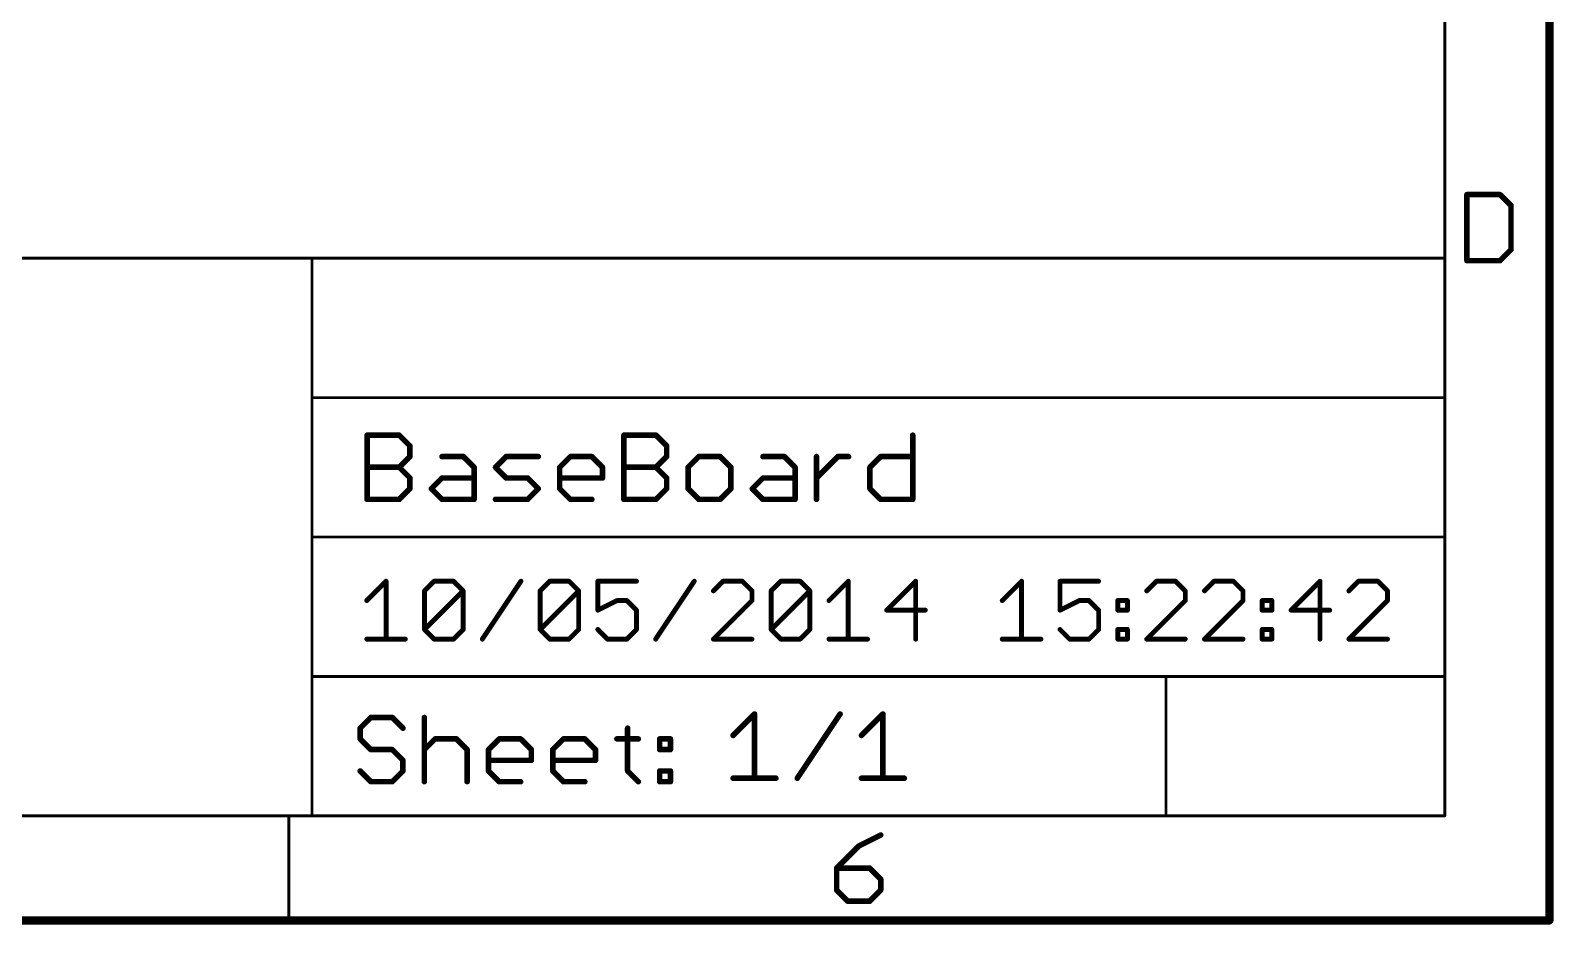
# Model space of a CAD drawing. Extents: x -4 to 257, y -4 to 175.
# Drawn here: x 201.2 to 256.7, y -4.3 to 28.3 of the extents above; entities that cross this region are included whole.
import ezdxf

# ---------------------------------------------------------------- set-up
doc = ezdxf.new("R2010")
doc.units = 0
doc.layers.add('94', color=14, linetype='CONTINUOUS')

msp = doc.modelspace()

# ---------------------------------------------------------------- linework, layer by layer
at = {"layer": '94'}
for points, const_width in [([(256.54, -4.1275), (256.54, 174.9425)], 0.3), ([(252.73, -0.3175), (252.73, 171.1325)], 0.1), ([(253.535, 22.3192), (253.535, 19.9104)], 0.2032), ([(254.7394, 22.3192), (253.535, 22.3192)], 0.2032), ([(255.1409, 21.9177), (254.7394, 22.3192)], 0.2032), ([(255.1409, 20.3118), (255.1409, 21.9177)], 0.2032), ([(157.48, 20.0025), (211.455, 20.0025)], 0.1016), ([(211.455, 20.0025), (252.73, 20.0025)], 0.1016), ([(211.455, 14.9225), (211.455, 20.0025)], 0.1016), ([(252.73, 14.9225), (252.73, 20.0025)], 0.1016), ([(253.535, 19.9104), (254.7394, 19.9104)], 0.2032), ([(254.7394, 19.9104), (255.1409, 20.3118)], 0.2032), ([(211.455, 9.8425), (211.455, 14.9225)], 0.1016), ([(211.455, 14.9225), (252.73, 14.9225)], 0.1016), ([(252.73, 9.8425), (252.73, 14.9225)], 0.1016), ([(213.4616, 11.2141), (213.4616, 13.5529)], 0.2032), ([(213.4616, 13.5529), (214.631, 13.5529)], 0.2032), ([(214.631, 13.5529), (215.0208, 13.1631)], 0.2032), ([(222.8168, 11.2141), (222.8168, 13.5529)], 0.2032), ([(222.8168, 13.5529), (223.9862, 13.5529)], 0.2032), ([(223.9862, 13.5529), (224.376, 13.1631)], 0.2032), ([(233.3414, 13.5529), (233.3414, 11.2141)], 0.2032), ([(215.0208, 12.7733), (214.631, 12.3835)], 0.2032), ([(215.0208, 13.1631), (215.0208, 12.7733)], 0.2032), ([(216.1902, 12.7733), (216.9698, 12.7733)], 0.2032), ([(216.9698, 12.7733), (217.3596, 12.3835)], 0.2032), ([(218.1392, 12.3835), (218.529, 12.7733)], 0.2032), ([(218.529, 12.7733), (219.6984, 12.7733)], 0.2032), ([(220.478, 12.3835), (220.8678, 12.7733)], 0.2032), ([(220.8678, 12.7733), (221.6474, 12.7733)], 0.2032), ([(221.6474, 12.7733), (222.0372, 12.3835)], 0.2032), ([(224.376, 12.7733), (223.9862, 12.3835)], 0.2032), ([(224.376, 13.1631), (224.376, 12.7733)], 0.2032), ([(225.5454, 12.7733), (225.1556, 12.3835)], 0.2032), ([(226.325, 12.7733), (225.5454, 12.7733)], 0.2032), ([(226.7148, 12.3835), (226.325, 12.7733)], 0.2032), ([(227.8842, 12.7733), (228.6638, 12.7733)], 0.2032), ([(228.6638, 12.7733), (229.0536, 12.3835)], 0.2032), ([(229.8332, 11.2141), (229.8332, 12.7733)], 0.2032), ([(229.8332, 11.9937), (230.6128, 12.7733)], 0.2032), ([(230.6128, 12.7733), (231.0026, 12.7733)], 0.2032), ([(231.7822, 12.3835), (232.172, 12.7733)], 0.2032), ([(232.172, 12.7733), (233.3414, 12.7733)], 0.2032), ([(213.4616, 12.3835), (214.631, 12.3835)], 0.2032), ([(214.631, 12.3835), (215.0208, 11.9937)], 0.2032), ([(217.3596, 12.3835), (217.3596, 11.2141)], 0.2032), ([(218.529, 11.9937), (218.1392, 12.3835)], 0.2032), ([(220.478, 11.6039), (220.478, 12.3835)], 0.2032), ([(222.0372, 12.3835), (222.0372, 11.9937)], 0.2032), ([(222.8168, 12.3835), (223.9862, 12.3835)], 0.2032), ([(223.9862, 12.3835), (224.376, 11.9937)], 0.2032), ([(225.1556, 12.3835), (225.1556, 11.6039)], 0.2032), ([(226.7148, 11.6039), (226.7148, 12.3835)], 0.2032), ([(229.0536, 12.3835), (229.0536, 11.2141)], 0.2032), ([(231.7822, 11.6039), (231.7822, 12.3835)], 0.2032), ([(215.0208, 11.6039), (214.631, 11.2141)], 0.2032), ([(215.0208, 11.9937), (215.0208, 11.6039)], 0.2032), ([(215.8004, 11.6039), (216.1902, 11.9937)], 0.2032), ([(216.1902, 11.2141), (215.8004, 11.6039)], 0.2032), ([(216.1902, 11.9937), (217.3596, 11.9937)], 0.2032), ([(219.3086, 11.9937), (218.529, 11.9937)], 0.2032), ([(219.6984, 11.6039), (219.3086, 11.9937)], 0.2032), ([(219.3086, 11.2141), (219.6984, 11.6039)], 0.2032), ([(222.0372, 11.9937), (220.478, 11.9937)], 0.2032), ([(220.8678, 11.2141), (220.478, 11.6039)], 0.2032), ([(224.376, 11.6039), (223.9862, 11.2141)], 0.2032), ([(224.376, 11.9937), (224.376, 11.6039)], 0.2032), ([(225.1556, 11.6039), (225.5454, 11.2141)], 0.2032), ([(226.325, 11.2141), (226.7148, 11.6039)], 0.2032), ([(227.4944, 11.6039), (227.8842, 11.9937)], 0.2032), ([(227.8842, 11.2141), (227.4944, 11.6039)], 0.2032), ([(227.8842, 11.9937), (229.0536, 11.9937)], 0.2032), ([(232.172, 11.2141), (231.7822, 11.6039)], 0.2032), ([(214.631, 11.2141), (213.4616, 11.2141)], 0.2032), ([(217.3596, 11.2141), (216.1902, 11.2141)], 0.2032), ([(218.1392, 11.2141), (219.3086, 11.2141)], 0.2032), ([(221.6474, 11.2141), (220.8678, 11.2141)], 0.2032), ([(223.9862, 11.2141), (222.8168, 11.2141)], 0.2032), ([(225.5454, 11.2141), (226.325, 11.2141)], 0.2032), ([(229.0536, 11.2141), (227.8842, 11.2141)], 0.2032), ([(233.3414, 11.2141), (232.172, 11.2141)], 0.2032), ([(211.455, 4.7625), (211.455, 9.8425)], 0.1016), ([(211.455, 9.8425), (252.73, 9.8425)], 0.1016), ([(252.73, 4.7625), (252.73, 9.8425)], 0.1016), ([(213.4489, 7.5281), (214.1522, 8.2314)], 0.1778), ([(214.1522, 8.2314), (214.1522, 6.1214)], 0.1778), ([(215.5538, 7.8797), (215.9055, 8.2314)], 0.1778), ([(215.5538, 6.4731), (215.5538, 7.8797)], 0.1778), ([(215.5538, 6.4731), (216.9605, 7.8797)], 0.1778), ([(215.9055, 8.2314), (216.6088, 8.2314)], 0.1778), ([(216.6088, 8.2314), (216.9605, 7.8797)], 0.1778), ([(216.9605, 7.8797), (216.9605, 6.4731)], 0.1778), ([(217.6587, 6.1214), (219.0654, 8.2314)], 0.1778), ([(219.7637, 7.8797), (220.1153, 8.2314)], 0.1778), ([(219.7637, 6.4731), (219.7637, 7.8797)], 0.1778), ([(219.7637, 6.4731), (221.1703, 7.8797)], 0.1778), ([(220.1153, 8.2314), (220.8187, 8.2314)], 0.1778), ([(220.8187, 8.2314), (221.1703, 7.8797)], 0.1778), ([(221.1703, 7.8797), (221.1703, 6.4731)], 0.1778), ([(223.2752, 8.2314), (221.8686, 8.2314)], 0.1778), ([(221.8686, 8.2314), (221.8686, 7.1764)], 0.1778), ([(223.9735, 6.1214), (225.3802, 8.2314)], 0.1778), ([(226.4301, 8.2314), (226.0784, 7.8797)], 0.1778), ([(227.1334, 8.2314), (226.4301, 8.2314)], 0.1778), ([(227.4851, 7.8797), (227.1334, 8.2314)], 0.1778), ([(227.4851, 7.5281), (227.4851, 7.8797)], 0.1778), ([(228.1833, 7.8797), (228.535, 8.2314)], 0.1778), ([(228.1833, 6.4731), (228.1833, 7.8797)], 0.1778), ([(228.1833, 6.4731), (229.59, 7.8797)], 0.1778), ([(228.535, 8.2314), (229.2383, 8.2314)], 0.1778), ([(229.2383, 8.2314), (229.59, 7.8797)], 0.1778), ([(229.59, 7.8797), (229.59, 6.4731)], 0.1778), ([(230.2883, 7.5281), (230.9916, 8.2314)], 0.1778), ([(230.9916, 8.2314), (230.9916, 6.1214)], 0.1778), ([(233.4482, 8.2314), (232.3932, 7.1764)], 0.1778), ([(233.4482, 6.1214), (233.4482, 8.2314)], 0.1778), ([(236.603, 7.5281), (237.3063, 8.2314)], 0.1778), ([(237.3063, 8.2314), (237.3063, 6.1214)], 0.1778), ([(240.1146, 8.2314), (238.7079, 8.2314)], 0.1778), ([(238.7079, 8.2314), (238.7079, 7.1764)], 0.1778), ([(242.217, 8.2314), (241.8653, 7.8797)], 0.1778), ([(242.9203, 8.2314), (242.217, 8.2314)], 0.1778), ([(243.272, 7.8797), (242.9203, 8.2314)], 0.1778), ([(243.272, 7.5281), (243.272, 7.8797)], 0.1778), ([(244.3219, 8.2314), (243.9702, 7.8797)], 0.1778), ([(245.0252, 8.2314), (244.3219, 8.2314)], 0.1778), ([(245.3769, 7.8797), (245.0252, 8.2314)], 0.1778), ([(245.3769, 7.5281), (245.3769, 7.8797)], 0.1778), ([(248.1826, 8.2314), (247.1276, 7.1764)], 0.1778), ([(248.1826, 6.1214), (248.1826, 8.2314)], 0.1778), ([(249.5842, 8.2314), (249.2325, 7.8797)], 0.1778), ([(250.2875, 8.2314), (249.5842, 8.2314)], 0.1778), ([(250.6392, 7.8797), (250.2875, 8.2314)], 0.1778), ([(250.6392, 7.5281), (250.6392, 7.8797)], 0.1778), ([(221.8686, 7.1764), (222.5719, 7.5281)], 0.1778), ([(222.5719, 7.5281), (222.9236, 7.5281)], 0.1778), ([(222.9236, 7.5281), (223.2752, 7.1764)], 0.1778), ([(223.2752, 7.1764), (223.2752, 6.4731)], 0.1778), ([(226.0784, 6.1214), (227.4851, 7.5281)], 0.1778), ([(232.3932, 7.1764), (233.7998, 7.1764)], 0.1778), ([(238.7079, 7.1764), (239.4113, 7.5281)], 0.1778), ([(239.4113, 7.5281), (239.7629, 7.5281)], 0.1778), ([(239.7629, 7.5281), (240.1146, 7.1764)], 0.1778), ([(240.1146, 7.1764), (240.1146, 6.4731)], 0.1778), ([(240.8128, 7.5281), (241.1645, 7.5281)], 0.1778), ([(240.8128, 7.1764), (240.8128, 7.5281)], 0.1778), ([(241.1645, 7.1764), (240.8128, 7.1764)], 0.1778), ([(241.1645, 7.5281), (241.1645, 7.1764)], 0.1778), ([(241.8653, 6.1214), (243.272, 7.5281)], 0.1778), ([(243.9702, 6.1214), (245.3769, 7.5281)], 0.1778), ([(246.0751, 7.5281), (246.4268, 7.5281)], 0.1778), ([(246.0751, 7.1764), (246.0751, 7.5281)], 0.1778), ([(246.4268, 7.1764), (246.0751, 7.1764)], 0.1778), ([(246.4268, 7.5281), (246.4268, 7.1764)], 0.1778), ([(247.1276, 7.1764), (248.5343, 7.1764)], 0.1778), ([(249.2325, 6.1214), (250.6392, 7.5281)], 0.1778), ([(213.4489, 6.1214), (214.8556, 6.1214)], 0.1778), ([(215.9055, 6.1214), (215.5538, 6.4731)], 0.1778), ([(216.6088, 6.1214), (215.9055, 6.1214)], 0.1778), ([(216.9605, 6.4731), (216.6088, 6.1214)], 0.1778), ([(220.1153, 6.1214), (219.7637, 6.4731)], 0.1778), ([(220.8187, 6.1214), (220.1153, 6.1214)], 0.1778), ([(221.1703, 6.4731), (220.8187, 6.1214)], 0.1778), ([(222.2202, 6.1214), (221.8686, 6.4731)], 0.1778), ([(222.9236, 6.1214), (222.2202, 6.1214)], 0.1778), ([(223.2752, 6.4731), (222.9236, 6.1214)], 0.1778), ([(227.4851, 6.1214), (226.0784, 6.1214)], 0.1778), ([(228.535, 6.1214), (228.1833, 6.4731)], 0.1778), ([(229.2383, 6.1214), (228.535, 6.1214)], 0.1778), ([(229.59, 6.4731), (229.2383, 6.1214)], 0.1778), ([(230.2883, 6.1214), (231.6949, 6.1214)], 0.1778), ([(236.603, 6.1214), (238.0097, 6.1214)], 0.1778), ([(239.0596, 6.1214), (238.7079, 6.4731)], 0.1778), ([(239.7629, 6.1214), (239.0596, 6.1214)], 0.1778), ([(240.1146, 6.4731), (239.7629, 6.1214)], 0.1778), ([(240.8128, 6.4731), (241.1645, 6.4731)], 0.1778), ([(240.8128, 6.1214), (240.8128, 6.4731)], 0.1778), ([(241.1645, 6.1214), (240.8128, 6.1214)], 0.1778), ([(241.1645, 6.4731), (241.1645, 6.1214)], 0.1778), ([(243.272, 6.1214), (241.8653, 6.1214)], 0.1778), ([(245.3769, 6.1214), (243.9702, 6.1214)], 0.1778), ([(246.0751, 6.4731), (246.4268, 6.4731)], 0.1778), ([(246.0751, 6.1214), (246.0751, 6.4731)], 0.1778), ([(246.4268, 6.1214), (246.0751, 6.1214)], 0.1778), ([(246.4268, 6.4731), (246.4268, 6.1214)], 0.1778), ([(250.6392, 6.1214), (249.2325, 6.1214)], 0.1778), ([(242.57, 4.7625), (211.455, 4.7625)], 0.1016), ([(211.455, 4.7625), (211.455, -0.3175)], 0.1016), ([(242.57, -0.3175), (242.57, 4.7625)], 0.1016), ([(242.57, 4.7625), (252.73, 4.7625)], 0.1016), ([(252.73, -0.3175), (252.73, 4.7625)], 0.1016), ([(213.5974, 3.2659), (213.2076, 2.8761)], 0.2032), ([(214.377, 3.2659), (213.5974, 3.2659)], 0.2032), ([(214.7668, 2.8761), (214.377, 3.2659)], 0.2032), ([(215.5464, 3.2659), (215.5464, 0.9271)], 0.2032), ([(226.7966, 2.6133), (227.5762, 3.3929)], 0.2032), ([(227.5762, 3.3929), (227.5762, 1.0541)], 0.2032), ([(229.1354, 1.0541), (230.6946, 3.3929)], 0.2032), ([(231.4742, 2.6133), (232.2538, 3.3929)], 0.2032), ([(232.2538, 3.3929), (232.2538, 1.0541)], 0.2032), ([(213.2076, 2.8761), (213.2076, 2.4863)], 0.2032), ([(222.9526, 2.8761), (222.9526, 1.3169)], 0.2032), ([(213.2076, 2.4863), (213.5974, 2.0965)], 0.2032), ([(215.5464, 2.0965), (215.9362, 2.4863)], 0.2032), ([(215.9362, 2.4863), (216.7158, 2.4863)], 0.2032), ([(216.7158, 2.4863), (217.1056, 2.0965)], 0.2032), ([(217.8852, 2.0965), (218.275, 2.4863)], 0.2032), ([(218.275, 2.4863), (219.0546, 2.4863)], 0.2032), ([(219.0546, 2.4863), (219.4444, 2.0965)], 0.2032), ([(220.224, 2.0965), (220.6138, 2.4863)], 0.2032), ([(220.6138, 2.4863), (221.3934, 2.4863)], 0.2032), ([(221.3934, 2.4863), (221.7832, 2.0965)], 0.2032), ([(222.5628, 2.4863), (223.3424, 2.4863)], 0.2032), ([(224.122, 2.4863), (224.5118, 2.4863)], 0.2032), ([(224.122, 2.0965), (224.122, 2.4863)], 0.2032), ([(224.5118, 2.4863), (224.5118, 2.0965)], 0.2032), ([(213.5974, 2.0965), (214.377, 2.0965)], 0.2032), ([(214.377, 2.0965), (214.7668, 1.7067)], 0.2032), ([(214.7668, 1.7067), (214.7668, 1.3169)], 0.2032), ([(217.1056, 2.0965), (217.1056, 0.9271)], 0.2032), ([(217.8852, 1.3169), (217.8852, 2.0965)], 0.2032), ([(219.4444, 1.7067), (217.8852, 1.7067)], 0.2032), ([(219.4444, 2.0965), (219.4444, 1.7067)], 0.2032), ([(220.224, 1.3169), (220.224, 2.0965)], 0.2032), ([(221.7832, 1.7067), (220.224, 1.7067)], 0.2032), ([(221.7832, 2.0965), (221.7832, 1.7067)], 0.2032), ([(224.5118, 2.0965), (224.122, 2.0965)], 0.2032), ([(213.5974, 0.9271), (213.2076, 1.3169)], 0.2032), ([(214.7668, 1.3169), (214.377, 0.9271)], 0.2032), ([(218.275, 0.9271), (217.8852, 1.3169)], 0.2032), ([(220.6138, 0.9271), (220.224, 1.3169)], 0.2032), ([(222.9526, 1.3169), (223.3424, 0.9271)], 0.2032), ([(224.122, 1.3169), (224.5118, 1.3169)], 0.2032), ([(224.122, 0.9271), (224.122, 1.3169)], 0.2032), ([(224.5118, 1.3169), (224.5118, 0.9271)], 0.2032), ([(226.7966, 1.0541), (228.3558, 1.0541)], 0.2032), ([(231.4742, 1.0541), (233.0334, 1.0541)], 0.2032), ([(214.377, 0.9271), (213.5974, 0.9271)], 0.2032), ([(219.0546, 0.9271), (218.275, 0.9271)], 0.2032), ([(221.3934, 0.9271), (220.6138, 0.9271)], 0.2032), ([(224.5118, 0.9271), (224.122, 0.9271)], 0.2032), ([(0, -0.3175), (252.73, -0.3175)], 0.1), ([(210.6083, -4.1275), (210.6083, -0.3175)], 0.1), ([(232.175, -1.017), (231.3721, -1.4185)], 0.2032), ([(231.3721, -1.4185), (230.5691, -2.2215)], 0.2032), ([(230.5691, -2.2215), (230.5691, -3.0244)], 0.2032), ([(231.7736, -2.2215), (230.5691, -2.2215)], 0.2032), ([(232.175, -2.623), (231.7736, -2.2215)], 0.2032), ([(232.175, -3.0244), (232.175, -2.623)], 0.2032), ([(230.5691, -3.0244), (230.9706, -3.4259)], 0.2032), ([(230.9706, -3.4259), (231.7736, -3.4259)], 0.2032), ([(231.7736, -3.4259), (232.175, -3.0244)], 0.2032), ([(-3.81, -4.1275), (256.54, -4.1275)], 0.3)]:
    msp.add_lwpolyline(points, dxfattribs=dict(at, const_width=const_width))
for points, const_width in [([(253.5858, 22.3192, 1), (253.4842, 22.3192)], 0.1016), ([(253.535, 22.37, 1), (253.535, 22.2684)], 0.1016), ([(254.7753, 22.3551, 1), (254.7035, 22.2833)], 0.1016), ([(254.7394, 22.2684, 1), (254.7394, 22.37)], 0.1016), ([(255.1917, 21.9177, 1), (255.0901, 21.9177)], 0.1016), ([(255.105, 21.8818, 1), (255.1768, 21.9537)], 0.1016), ([(211.455, 20.0279, 1), (211.455, 19.9771)], 0.0508), ([(211.4804, 20.0025, 1), (211.4296, 20.0025)], 0.0508), ([(211.455, 19.9771, 1), (211.455, 20.0279)], 0.0508), ([(252.7554, 20.0025, 1), (252.7046, 20.0025)], 0.0508), ([(252.73, 19.9771, 1), (252.73, 20.0279)], 0.0508), ([(253.535, 19.9611, 1), (253.535, 19.8596)], 0.1016), ([(254.7035, 19.9463, 1), (254.7753, 19.8744)], 0.1016), ([(254.7394, 19.8596, 1), (254.7394, 19.9611)], 0.1016), ([(255.0901, 20.3118, 1), (255.1917, 20.3118)], 0.1016), ([(255.1768, 20.2759, 1), (255.105, 20.3477)], 0.1016), ([(253.4842, 19.9104, 1), (253.5858, 19.9104)], 0.1016), ([(211.4804, 14.9225, 1), (211.4296, 14.9225)], 0.0508), ([(211.455, 14.9479, 1), (211.455, 14.8971)], 0.0508), ([(211.4296, 14.9225, 1), (211.4804, 14.9225)], 0.0508), ([(252.7554, 14.9225, 1), (252.7046, 14.9225)], 0.0508), ([(252.7046, 14.9225, 1), (252.7554, 14.9225)], 0.0508), ([(252.73, 14.8971, 1), (252.73, 14.9479)], 0.0508), ([(213.5124, 13.5529, 1), (213.4108, 13.5529)], 0.1016), ([(213.4616, 13.6037, 1), (213.4616, 13.5021)], 0.1016), ([(214.6669, 13.5888, 1), (214.5951, 13.517)], 0.1016), ([(214.631, 13.5021, 1), (214.631, 13.6037)], 0.1016), ([(222.8676, 13.5529, 1), (222.766, 13.5529)], 0.1016), ([(222.8168, 13.6037, 1), (222.8168, 13.5021)], 0.1016), ([(224.0221, 13.5888, 1), (223.9503, 13.517)], 0.1016), ([(223.9862, 13.5021, 1), (223.9862, 13.6037)], 0.1016), ([(233.3922, 13.5529, 1), (233.2906, 13.5529)], 0.1016), ([(215.0716, 13.1631, 1), (214.97, 13.1631)], 0.1016), ([(214.97, 12.7733, 1), (215.0716, 12.7733)], 0.1016), ([(214.9849, 13.1272, 1), (215.0567, 13.199)], 0.1016), ([(215.0567, 12.7374, 1), (214.9849, 12.8092)], 0.1016), ([(216.1902, 12.8241, 1), (216.1902, 12.7225)], 0.1016), ([(217.0057, 12.8092, 1), (216.9339, 12.7374)], 0.1016), ([(216.9698, 12.7225, 1), (216.9698, 12.8241)], 0.1016), ([(218.529, 12.8241, 1), (218.529, 12.7225)], 0.1016), ([(218.5649, 12.7374, 1), (218.4931, 12.8092)], 0.1016), ([(219.6984, 12.7225, 1), (219.6984, 12.8241)], 0.1016), ([(220.8678, 12.8241, 1), (220.8678, 12.7225)], 0.1016), ([(220.9037, 12.7374, 1), (220.8319, 12.8092)], 0.1016), ([(221.6833, 12.8092, 1), (221.6115, 12.7374)], 0.1016), ([(221.6474, 12.7225, 1), (221.6474, 12.8241)], 0.1016), ([(224.4268, 13.1631, 1), (224.3252, 13.1631)], 0.1016), ([(224.3252, 12.7733, 1), (224.4268, 12.7733)], 0.1016), ([(224.3401, 13.1272, 1), (224.4119, 13.199)], 0.1016), ([(224.4119, 12.7374, 1), (224.3401, 12.8092)], 0.1016), ([(225.5454, 12.8241, 1), (225.5454, 12.7225)], 0.1016), ([(225.5813, 12.7374, 1), (225.5095, 12.8092)], 0.1016), ([(226.3609, 12.8092, 1), (226.2891, 12.7374)], 0.1016), ([(226.325, 12.7225, 1), (226.325, 12.8241)], 0.1016), ([(227.8842, 12.8241, 1), (227.8842, 12.7225)], 0.1016), ([(228.6997, 12.8092, 1), (228.6279, 12.7374)], 0.1016), ([(228.6638, 12.7225, 1), (228.6638, 12.8241)], 0.1016), ([(229.884, 12.7733, 1), (229.7824, 12.7733)], 0.1016), ([(230.6128, 12.8241, 1), (230.6128, 12.7225)], 0.1016), ([(230.6487, 12.7374, 1), (230.5769, 12.8092)], 0.1016), ([(231.0026, 12.7225, 1), (231.0026, 12.8241)], 0.1016), ([(232.172, 12.8241, 1), (232.172, 12.7225)], 0.1016), ([(232.2079, 12.7374, 1), (232.1361, 12.8092)], 0.1016), ([(233.3414, 12.7225, 1), (233.3414, 12.8241)], 0.1016), ([(213.4616, 12.4343, 1), (213.4616, 12.3327)], 0.1016), ([(214.6669, 12.4194, 1), (214.5951, 12.3476)], 0.1016), ([(214.5951, 12.4194, 1), (214.6669, 12.3476)], 0.1016), ([(214.631, 12.3327, 1), (214.631, 12.4343)], 0.1016), ([(217.4104, 12.3835, 1), (217.3088, 12.3835)], 0.1016), ([(217.3237, 12.3476, 1), (217.3955, 12.4194)], 0.1016), ([(218.1751, 12.4194, 1), (218.1033, 12.3476)], 0.1016), ([(218.1033, 12.4194, 1), (218.1751, 12.3476)], 0.1016), ([(220.5288, 12.3835, 1), (220.4272, 12.3835)], 0.1016), ([(220.4421, 12.4194, 1), (220.5139, 12.3476)], 0.1016), ([(222.088, 12.3835, 1), (221.9864, 12.3835)], 0.1016), ([(222.0013, 12.3476, 1), (222.0731, 12.4194)], 0.1016), ([(222.8168, 12.4343, 1), (222.8168, 12.3327)], 0.1016), ([(224.0221, 12.4194, 1), (223.9503, 12.3476)], 0.1016), ([(223.9503, 12.4194, 1), (224.0221, 12.3476)], 0.1016), ([(223.9862, 12.3327, 1), (223.9862, 12.4343)], 0.1016), ([(225.2064, 12.3835, 1), (225.1048, 12.3835)], 0.1016), ([(225.1197, 12.4194, 1), (225.1915, 12.3476)], 0.1016), ([(226.7656, 12.3835, 1), (226.664, 12.3835)], 0.1016), ([(226.6789, 12.3476, 1), (226.7507, 12.4194)], 0.1016), ([(229.1044, 12.3835, 1), (229.0028, 12.3835)], 0.1016), ([(229.0177, 12.3476, 1), (229.0895, 12.4194)], 0.1016), ([(231.833, 12.3835, 1), (231.7314, 12.3835)], 0.1016), ([(231.7463, 12.4194, 1), (231.8181, 12.3476)], 0.1016), ([(215.0716, 11.9937, 1), (214.97, 11.9937)], 0.1016), ([(214.97, 11.6039, 1), (215.0716, 11.6039)], 0.1016), ([(214.9849, 11.9578, 1), (215.0567, 12.0296)], 0.1016), ([(215.0567, 11.568, 1), (214.9849, 11.6398)], 0.1016), ([(215.8363, 11.6398, 1), (215.7645, 11.568)], 0.1016), ([(215.7645, 11.6398, 1), (215.8363, 11.568)], 0.1016), ([(216.1902, 12.0445, 1), (216.1902, 11.9429)], 0.1016), ([(216.2261, 11.9578, 1), (216.1543, 12.0296)], 0.1016), ([(217.3596, 11.9429, 1), (217.3596, 12.0445)], 0.1016), ([(218.529, 12.0445, 1), (218.529, 11.9429)], 0.1016), ([(218.4931, 11.9578, 1), (218.5649, 12.0296)], 0.1016), ([(219.3445, 12.0296, 1), (219.2727, 11.9578)], 0.1016), ([(219.3086, 11.9429, 1), (219.3086, 12.0445)], 0.1016), ([(219.7343, 11.568, 1), (219.6625, 11.6398)], 0.1016), ([(219.6625, 11.568, 1), (219.7343, 11.6398)], 0.1016), ([(220.478, 12.0445, 1), (220.478, 11.9429)], 0.1016), ([(220.5139, 11.6398, 1), (220.4421, 11.568)], 0.1016), ([(220.4272, 11.6039, 1), (220.5288, 11.6039)], 0.1016), ([(221.9864, 11.9937, 1), (222.088, 11.9937)], 0.1016), ([(222.0372, 11.9429, 1), (222.0372, 12.0445)], 0.1016), ([(224.4268, 11.9937, 1), (224.3252, 11.9937)], 0.1016), ([(224.3252, 11.6039, 1), (224.4268, 11.6039)], 0.1016), ([(224.3401, 11.9578, 1), (224.4119, 12.0296)], 0.1016), ([(224.4119, 11.568, 1), (224.3401, 11.6398)], 0.1016), ([(225.1915, 11.6398, 1), (225.1197, 11.568)], 0.1016), ([(225.1048, 11.6039, 1), (225.2064, 11.6039)], 0.1016), ([(226.664, 11.6039, 1), (226.7656, 11.6039)], 0.1016), ([(226.7507, 11.568, 1), (226.6789, 11.6398)], 0.1016), ([(227.5303, 11.6398, 1), (227.4585, 11.568)], 0.1016), ([(227.4585, 11.6398, 1), (227.5303, 11.568)], 0.1016), ([(227.8842, 12.0445, 1), (227.8842, 11.9429)], 0.1016), ([(227.9201, 11.9578, 1), (227.8483, 12.0296)], 0.1016), ([(229.0536, 11.9429, 1), (229.0536, 12.0445)], 0.1016), ([(229.7973, 12.0296, 1), (229.8691, 11.9578)], 0.1016), ([(231.8181, 11.6398, 1), (231.7463, 11.568)], 0.1016), ([(231.7314, 11.6039, 1), (231.833, 11.6039)], 0.1016), ([(213.4616, 11.2649, 1), (213.4616, 11.1633)], 0.1016), ([(213.4108, 11.2141, 1), (213.5124, 11.2141)], 0.1016), ([(214.5951, 11.25, 1), (214.6669, 11.1782)], 0.1016), ([(214.631, 11.1633, 1), (214.631, 11.2649)], 0.1016), ([(216.1902, 11.2649, 1), (216.1902, 11.1633)], 0.1016), ([(216.1543, 11.1782, 1), (216.2261, 11.25)], 0.1016), ([(217.3088, 11.2141, 1), (217.4104, 11.2141)], 0.1016), ([(217.3596, 11.1633, 1), (217.3596, 11.2649)], 0.1016), ([(218.1392, 11.2649, 1), (218.1392, 11.1633)], 0.1016), ([(219.2727, 11.25, 1), (219.3445, 11.1782)], 0.1016), ([(219.3086, 11.1633, 1), (219.3086, 11.2649)], 0.1016), ([(220.8678, 11.2649, 1), (220.8678, 11.1633)], 0.1016), ([(220.8319, 11.1782, 1), (220.9037, 11.25)], 0.1016), ([(221.6474, 11.1633, 1), (221.6474, 11.2649)], 0.1016), ([(222.8168, 11.2649, 1), (222.8168, 11.1633)], 0.1016), ([(222.766, 11.2141, 1), (222.8676, 11.2141)], 0.1016), ([(223.9503, 11.25, 1), (224.0221, 11.1782)], 0.1016), ([(223.9862, 11.1633, 1), (223.9862, 11.2649)], 0.1016), ([(225.5454, 11.2649, 1), (225.5454, 11.1633)], 0.1016), ([(225.5095, 11.1782, 1), (225.5813, 11.25)], 0.1016), ([(226.2891, 11.25, 1), (226.3609, 11.1782)], 0.1016), ([(226.325, 11.1633, 1), (226.325, 11.2649)], 0.1016), ([(227.8842, 11.2649, 1), (227.8842, 11.1633)], 0.1016), ([(227.8483, 11.1782, 1), (227.9201, 11.25)], 0.1016), ([(229.0028, 11.2141, 1), (229.1044, 11.2141)], 0.1016), ([(229.0536, 11.1633, 1), (229.0536, 11.2649)], 0.1016), ([(229.7824, 11.2141, 1), (229.884, 11.2141)], 0.1016), ([(232.172, 11.2649, 1), (232.172, 11.1633)], 0.1016), ([(232.1361, 11.1782, 1), (232.2079, 11.25)], 0.1016), ([(233.2906, 11.2141, 1), (233.3922, 11.2141)], 0.1016), ([(233.3414, 11.1633, 1), (233.3414, 11.2649)], 0.1016), ([(211.4804, 9.8425, 1), (211.4296, 9.8425)], 0.0508), ([(211.455, 9.8679, 1), (211.455, 9.8171)], 0.0508), ([(211.4296, 9.8425, 1), (211.4804, 9.8425)], 0.0508), ([(252.7554, 9.8425, 1), (252.7046, 9.8425)], 0.0508), ([(252.7046, 9.8425, 1), (252.7554, 9.8425)], 0.0508), ([(252.73, 9.8171, 1), (252.73, 9.8679)], 0.0508), ([(214.1967, 8.2314, 1), (214.1078, 8.2314)], 0.0889), ([(214.1837, 8.2, 1), (214.1208, 8.2628)], 0.0889), ([(215.5224, 7.9112, 1), (215.5852, 7.8483)], 0.0889), ([(215.5983, 7.8797, 1), (215.5094, 7.8797)], 0.0889), ([(215.9055, 8.2759, 1), (215.9055, 8.187)], 0.0889), ([(215.9369, 8.2, 1), (215.8741, 8.2628)], 0.0889), ([(216.6402, 8.2628, 1), (216.5774, 8.2)], 0.0889), ([(216.6088, 8.187, 1), (216.6088, 8.2759)], 0.0889), ([(217.0049, 7.8797, 1), (216.916, 7.8797)], 0.0889), ([(216.9919, 7.8483, 1), (216.9291, 7.9112)], 0.0889), ([(216.9291, 7.8483, 1), (216.9919, 7.9112)], 0.0889), ([(219.1024, 8.2067, 1), (219.0284, 8.2561)], 0.0889), ([(219.8081, 7.8797, 1), (219.7192, 7.8797)], 0.0889), ([(219.7322, 7.9112, 1), (219.7951, 7.8483)], 0.0889), ([(220.1153, 8.2759, 1), (220.1153, 8.187)], 0.0889), ([(220.1468, 8.2, 1), (220.0839, 8.2628)], 0.0889), ([(220.8501, 8.2628, 1), (220.7872, 8.2)], 0.0889), ([(220.8187, 8.187, 1), (220.8187, 8.2759)], 0.0889), ([(221.2148, 7.8797, 1), (221.1259, 7.8797)], 0.0889), ([(221.2018, 7.8483, 1), (221.1389, 7.9112)], 0.0889), ([(221.1389, 7.8483, 1), (221.2018, 7.9112)], 0.0889), ([(221.913, 8.2314, 1), (221.8241, 8.2314)], 0.0889), ([(221.8686, 8.2759, 1), (221.8686, 8.187)], 0.0889), ([(223.2752, 8.187, 1), (223.2752, 8.2759)], 0.0889), ([(225.4171, 8.2067, 1), (225.3432, 8.2561)], 0.0889), ([(226.047, 7.9112, 1), (226.1098, 7.8483)], 0.0889), ([(226.4301, 8.2759, 1), (226.4301, 8.187)], 0.0889), ([(226.4615, 8.2, 1), (226.3986, 8.2628)], 0.0889), ([(227.1648, 8.2628, 1), (227.102, 8.2)], 0.0889), ([(227.1334, 8.187, 1), (227.1334, 8.2759)], 0.0889), ([(227.5295, 7.8797, 1), (227.4406, 7.8797)], 0.0889), ([(227.4537, 7.8483, 1), (227.5165, 7.9112)], 0.0889), ([(228.1519, 7.9112, 1), (228.2148, 7.8483)], 0.0889), ([(228.2278, 7.8797, 1), (228.1389, 7.8797)], 0.0889), ([(228.535, 8.2759, 1), (228.535, 8.187)], 0.0889), ([(228.5664, 8.2, 1), (228.5036, 8.2628)], 0.0889), ([(229.2698, 8.2628, 1), (229.2069, 8.2)], 0.0889), ([(229.2383, 8.187, 1), (229.2383, 8.2759)], 0.0889), ([(229.6345, 7.8797, 1), (229.5455, 7.8797)], 0.0889), ([(229.6214, 7.8483, 1), (229.5586, 7.9112)], 0.0889), ([(229.5586, 7.8483, 1), (229.6214, 7.9112)], 0.0889), ([(231.036, 8.2314, 1), (230.9471, 8.2314)], 0.0889), ([(231.023, 8.2, 1), (230.9602, 8.2628)], 0.0889), ([(233.4926, 8.2314, 1), (233.4037, 8.2314)], 0.0889), ([(233.4796, 8.2, 1), (233.4167, 8.2628)], 0.0889), ([(237.3508, 8.2314, 1), (237.2619, 8.2314)], 0.0889), ([(237.3378, 8.2, 1), (237.2749, 8.2628)], 0.0889), ([(238.7079, 8.2759, 1), (238.7079, 8.187)], 0.0889), ([(238.7524, 8.2314, 1), (238.6635, 8.2314)], 0.0889), ([(240.1146, 8.187, 1), (240.1146, 8.2759)], 0.0889), ([(241.8339, 7.9112, 1), (241.8967, 7.8483)], 0.0889), ([(242.217, 8.2759, 1), (242.217, 8.187)], 0.0889), ([(242.2484, 8.2, 1), (242.1855, 8.2628)], 0.0889), ([(242.9517, 8.2628, 1), (242.8889, 8.2)], 0.0889), ([(242.9203, 8.187, 1), (242.9203, 8.2759)], 0.0889), ([(243.3164, 7.8797, 1), (243.2275, 7.8797)], 0.0889), ([(243.2405, 7.8483, 1), (243.3034, 7.9112)], 0.0889), ([(243.9388, 7.9112, 1), (244.0017, 7.8483)], 0.0889), ([(244.3219, 8.2759, 1), (244.3219, 8.187)], 0.0889), ([(244.3533, 8.2, 1), (244.2905, 8.2628)], 0.0889), ([(245.0567, 8.2628, 1), (244.9938, 8.2)], 0.0889), ([(245.0252, 8.187, 1), (245.0252, 8.2759)], 0.0889), ([(245.4213, 7.8797, 1), (245.3324, 7.8797)], 0.0889), ([(245.3455, 7.8483, 1), (245.4083, 7.9112)], 0.0889), ([(248.2271, 8.2314, 1), (248.1381, 8.2314)], 0.0889), ([(248.214, 8.2, 1), (248.1512, 8.2628)], 0.0889), ([(249.2011, 7.9112, 1), (249.2639, 7.8483)], 0.0889), ([(249.5842, 8.2759, 1), (249.5842, 8.187)], 0.0889), ([(249.6156, 8.2, 1), (249.5528, 8.2628)], 0.0889), ([(250.3189, 8.2628, 1), (250.2561, 8.2)], 0.0889), ([(250.2875, 8.187, 1), (250.2875, 8.2759)], 0.0889), ([(250.6836, 7.8797, 1), (250.5947, 7.8797)], 0.0889), ([(250.6078, 7.8483, 1), (250.6706, 7.9112)], 0.0889), ([(213.4175, 7.5595, 1), (213.4803, 7.4966)], 0.0889), ([(221.8241, 7.1764, 1), (221.913, 7.1764)], 0.0889), ([(221.8487, 7.2162, 1), (221.8885, 7.1366)], 0.0889), ([(222.5719, 7.5725, 1), (222.5719, 7.4836)], 0.0889), ([(222.5918, 7.4883, 1), (222.552, 7.5678)], 0.0889), ([(222.955, 7.5595, 1), (222.8921, 7.4966)], 0.0889), ([(222.9236, 7.4836, 1), (222.9236, 7.5725)], 0.0889), ([(223.3197, 7.1764, 1), (223.2308, 7.1764)], 0.0889), ([(223.2438, 7.145, 1), (223.3067, 7.2078)], 0.0889), ([(227.4406, 7.5281, 1), (227.5295, 7.5281)], 0.0889), ([(227.5165, 7.4966, 1), (227.4537, 7.5595)], 0.0889), ([(230.2568, 7.5595, 1), (230.3197, 7.4966)], 0.0889), ([(232.3932, 7.2209, 1), (232.3932, 7.1319)], 0.0889), ([(232.3617, 7.2078, 1), (232.4246, 7.145)], 0.0889), ([(233.7998, 7.1319, 1), (233.7998, 7.2209)], 0.0889), ([(236.5716, 7.5595, 1), (236.6344, 7.4966)], 0.0889), ([(238.688, 7.2162, 1), (238.7278, 7.1366)], 0.0889), ([(238.6635, 7.1764, 1), (238.7524, 7.1764)], 0.0889), ([(239.4113, 7.5725, 1), (239.4113, 7.4836)], 0.0889), ([(239.4311, 7.4883, 1), (239.3914, 7.5678)], 0.0889), ([(239.7944, 7.5595, 1), (239.7315, 7.4966)], 0.0889), ([(239.7629, 7.4836, 1), (239.7629, 7.5725)], 0.0889), ([(240.159, 7.1764, 1), (240.0701, 7.1764)], 0.0889), ([(240.0832, 7.145, 1), (240.146, 7.2078)], 0.0889), ([(240.8128, 7.2209, 1), (240.8128, 7.1319)], 0.0889), ([(240.8128, 7.5725, 1), (240.8128, 7.4836)], 0.0889), ([(240.8573, 7.5281, 1), (240.7684, 7.5281)], 0.0889), ([(240.7684, 7.1764, 1), (240.8573, 7.1764)], 0.0889), ([(241.209, 7.5281, 1), (241.1201, 7.5281)], 0.0889), ([(241.1201, 7.1764, 1), (241.209, 7.1764)], 0.0889), ([(241.1645, 7.4836, 1), (241.1645, 7.5725)], 0.0889), ([(241.1645, 7.1319, 1), (241.1645, 7.2209)], 0.0889), ([(243.2275, 7.5281, 1), (243.3164, 7.5281)], 0.0889), ([(243.3034, 7.4966, 1), (243.2405, 7.5595)], 0.0889), ([(245.3324, 7.5281, 1), (245.4213, 7.5281)], 0.0889), ([(245.4083, 7.4966, 1), (245.3455, 7.5595)], 0.0889), ([(246.0751, 7.2209, 1), (246.0751, 7.1319)], 0.0889), ([(246.0751, 7.5725, 1), (246.0751, 7.4836)], 0.0889), ([(246.1196, 7.5281, 1), (246.0307, 7.5281)], 0.0889), ([(246.0307, 7.1764, 1), (246.1196, 7.1764)], 0.0889), ([(246.4713, 7.5281, 1), (246.3824, 7.5281)], 0.0889), ([(246.3824, 7.1764, 1), (246.4713, 7.1764)], 0.0889), ([(246.4268, 7.4836, 1), (246.4268, 7.5725)], 0.0889), ([(246.4268, 7.1319, 1), (246.4268, 7.2209)], 0.0889), ([(247.1276, 7.2209, 1), (247.1276, 7.1319)], 0.0889), ([(247.0962, 7.2078, 1), (247.159, 7.145)], 0.0889), ([(248.5343, 7.1319, 1), (248.5343, 7.2209)], 0.0889), ([(250.5947, 7.5281, 1), (250.6836, 7.5281)], 0.0889), ([(250.6706, 7.4966, 1), (250.6078, 7.5595)], 0.0889), ([(213.4489, 6.1659, 1), (213.4489, 6.077)], 0.0889), ([(214.1078, 6.1214, 1), (214.1967, 6.1214)], 0.0889), ([(214.8556, 6.077, 1), (214.8556, 6.1659)], 0.0889), ([(215.5852, 6.5045, 1), (215.5224, 6.4416)], 0.0889), ([(215.5224, 6.5045, 1), (215.5852, 6.4416)], 0.0889), ([(215.5094, 6.4731, 1), (215.5983, 6.4731)], 0.0889), ([(215.9055, 6.1659, 1), (215.9055, 6.077)], 0.0889), ([(215.8741, 6.09, 1), (215.9369, 6.1528)], 0.0889), ([(216.5774, 6.1528, 1), (216.6402, 6.09)], 0.0889), ([(216.6088, 6.077, 1), (216.6088, 6.1659)], 0.0889), ([(216.916, 6.4731, 1), (217.0049, 6.4731)], 0.0889), ([(216.9919, 6.4416, 1), (216.9291, 6.5045)], 0.0889), ([(217.6218, 6.1461, 1), (217.6957, 6.0967)], 0.0889), ([(219.7951, 6.5045, 1), (219.7322, 6.4416)], 0.0889), ([(219.7322, 6.5045, 1), (219.7951, 6.4416)], 0.0889), ([(219.7192, 6.4731, 1), (219.8081, 6.4731)], 0.0889), ([(220.1153, 6.1659, 1), (220.1153, 6.077)], 0.0889), ([(220.0839, 6.09, 1), (220.1468, 6.1528)], 0.0889), ([(220.7872, 6.1528, 1), (220.8501, 6.09)], 0.0889), ([(220.8187, 6.077, 1), (220.8187, 6.1659)], 0.0889), ([(221.1259, 6.4731, 1), (221.2148, 6.4731)], 0.0889), ([(221.2018, 6.4416, 1), (221.1389, 6.5045)], 0.0889), ([(221.9, 6.5045, 1), (221.8371, 6.4416)], 0.0889), ([(222.2202, 6.1659, 1), (222.2202, 6.077)], 0.0889), ([(222.1888, 6.09, 1), (222.2517, 6.1528)], 0.0889), ([(222.8921, 6.1528, 1), (222.955, 6.09)], 0.0889), ([(222.9236, 6.077, 1), (222.9236, 6.1659)], 0.0889), ([(223.2308, 6.4731, 1), (223.3197, 6.4731)], 0.0889), ([(223.3067, 6.4416, 1), (223.2438, 6.5045)], 0.0889), ([(223.9365, 6.1461, 1), (224.0105, 6.0967)], 0.0889), ([(226.0784, 6.1659, 1), (226.0784, 6.077)], 0.0889), ([(226.047, 6.1528, 1), (226.1098, 6.09)], 0.0889), ([(227.4851, 6.077, 1), (227.4851, 6.1659)], 0.0889), ([(228.2148, 6.5045, 1), (228.1519, 6.4416)], 0.0889), ([(228.1519, 6.5045, 1), (228.2148, 6.4416)], 0.0889), ([(228.1389, 6.4731, 1), (228.2278, 6.4731)], 0.0889), ([(228.535, 6.1659, 1), (228.535, 6.077)], 0.0889), ([(228.5036, 6.09, 1), (228.5664, 6.1528)], 0.0889), ([(229.2069, 6.1528, 1), (229.2698, 6.09)], 0.0889), ([(229.2383, 6.077, 1), (229.2383, 6.1659)], 0.0889), ([(229.5455, 6.4731, 1), (229.6345, 6.4731)], 0.0889), ([(229.6214, 6.4416, 1), (229.5586, 6.5045)], 0.0889), ([(230.2883, 6.1659, 1), (230.2883, 6.077)], 0.0889), ([(230.9471, 6.1214, 1), (231.036, 6.1214)], 0.0889), ([(231.6949, 6.077, 1), (231.6949, 6.1659)], 0.0889), ([(233.4037, 6.1214, 1), (233.4926, 6.1214)], 0.0889), ([(236.603, 6.1659, 1), (236.603, 6.077)], 0.0889), ([(237.2619, 6.1214, 1), (237.3508, 6.1214)], 0.0889), ([(238.0097, 6.077, 1), (238.0097, 6.1659)], 0.0889), ([(238.7394, 6.5045, 1), (238.6765, 6.4416)], 0.0889), ([(239.0596, 6.1659, 1), (239.0596, 6.077)], 0.0889), ([(239.0282, 6.09, 1), (239.091, 6.1528)], 0.0889), ([(239.7315, 6.1528, 1), (239.7944, 6.09)], 0.0889), ([(239.7629, 6.077, 1), (239.7629, 6.1659)], 0.0889), ([(240.0701, 6.4731, 1), (240.159, 6.4731)], 0.0889), ([(240.146, 6.4416, 1), (240.0832, 6.5045)], 0.0889), ([(240.8128, 6.5175, 1), (240.8128, 6.4286)], 0.0889), ([(240.8128, 6.1659, 1), (240.8128, 6.077)], 0.0889), ([(240.8573, 6.4731, 1), (240.7684, 6.4731)], 0.0889), ([(240.7684, 6.1214, 1), (240.8573, 6.1214)], 0.0889), ([(241.209, 6.4731, 1), (241.1201, 6.4731)], 0.0889), ([(241.1201, 6.1214, 1), (241.209, 6.1214)], 0.0889), ([(241.1645, 6.4286, 1), (241.1645, 6.5175)], 0.0889), ([(241.1645, 6.077, 1), (241.1645, 6.1659)], 0.0889), ([(241.8653, 6.1659, 1), (241.8653, 6.077)], 0.0889), ([(241.8339, 6.1528, 1), (241.8967, 6.09)], 0.0889), ([(243.272, 6.077, 1), (243.272, 6.1659)], 0.0889), ([(243.9702, 6.1659, 1), (243.9702, 6.077)], 0.0889), ([(243.9388, 6.1528, 1), (244.0017, 6.09)], 0.0889), ([(245.3769, 6.077, 1), (245.3769, 6.1659)], 0.0889), ([(246.0751, 6.5175, 1), (246.0751, 6.4286)], 0.0889), ([(246.0751, 6.1659, 1), (246.0751, 6.077)], 0.0889), ([(246.1196, 6.4731, 1), (246.0307, 6.4731)], 0.0889), ([(246.0307, 6.1214, 1), (246.1196, 6.1214)], 0.0889), ([(246.4713, 6.4731, 1), (246.3824, 6.4731)], 0.0889), ([(246.3824, 6.1214, 1), (246.4713, 6.1214)], 0.0889), ([(246.4268, 6.4286, 1), (246.4268, 6.5175)], 0.0889), ([(246.4268, 6.077, 1), (246.4268, 6.1659)], 0.0889), ([(248.1381, 6.1214, 1), (248.2271, 6.1214)], 0.0889), ([(249.2325, 6.1659, 1), (249.2325, 6.077)], 0.0889), ([(249.2011, 6.1528, 1), (249.2639, 6.09)], 0.0889), ([(250.6392, 6.077, 1), (250.6392, 6.1659)], 0.0889), ([(211.455, 4.7879, 1), (211.455, 4.7371)], 0.0508), ([(211.4804, 4.7625, 1), (211.4296, 4.7625)], 0.0508), ([(211.4296, 4.7625, 1), (211.4804, 4.7625)], 0.0508), ([(242.5954, 4.7625, 1), (242.5446, 4.7625)], 0.0508), ([(242.57, 4.7879, 1), (242.57, 4.7371)], 0.0508), ([(242.57, 4.7371, 1), (242.57, 4.7879)], 0.0508), ([(252.7554, 4.7625, 1), (252.7046, 4.7625)], 0.0508), ([(252.7046, 4.7625, 1), (252.7554, 4.7625)], 0.0508), ([(252.73, 4.7371, 1), (252.73, 4.7879)], 0.0508), ([(213.5974, 3.3167, 1), (213.5974, 3.2151)], 0.1016), ([(213.6333, 3.23, 1), (213.5615, 3.3018)], 0.1016), ([(214.4129, 3.3018, 1), (214.3411, 3.23)], 0.1016), ([(214.377, 3.2151, 1), (214.377, 3.3167)], 0.1016), ([(215.5972, 3.2659, 1), (215.4956, 3.2659)], 0.1016), ([(227.627, 3.3929, 1), (227.5254, 3.3929)], 0.1016), ([(227.6121, 3.357, 1), (227.5403, 3.4288)], 0.1016), ([(230.7369, 3.3647, 1), (230.6523, 3.4211)], 0.1016), ([(232.3046, 3.3929, 1), (232.203, 3.3929)], 0.1016), ([(232.2897, 3.357, 1), (232.2179, 3.4288)], 0.1016), ([(213.2584, 2.8761, 1), (213.1568, 2.8761)], 0.1016), ([(213.1717, 2.912, 1), (213.2435, 2.8402)], 0.1016), ([(214.7309, 2.8402, 1), (214.8027, 2.912)], 0.1016), ([(223.0034, 2.8761, 1), (222.9018, 2.8761)], 0.1016), ([(213.2435, 2.5222, 1), (213.1717, 2.4504)], 0.1016), ([(213.1568, 2.4863, 1), (213.2584, 2.4863)], 0.1016), ([(215.9362, 2.5371, 1), (215.9362, 2.4355)], 0.1016), ([(215.9721, 2.4504, 1), (215.9003, 2.5222)], 0.1016), ([(216.7517, 2.5222, 1), (216.6799, 2.4504)], 0.1016), ([(216.7158, 2.4355, 1), (216.7158, 2.5371)], 0.1016), ([(218.275, 2.5371, 1), (218.275, 2.4355)], 0.1016), ([(218.3109, 2.4504, 1), (218.2391, 2.5222)], 0.1016), ([(219.0905, 2.5222, 1), (219.0187, 2.4504)], 0.1016), ([(219.0546, 2.4355, 1), (219.0546, 2.5371)], 0.1016), ([(220.6138, 2.5371, 1), (220.6138, 2.4355)], 0.1016), ([(220.6497, 2.4504, 1), (220.5779, 2.5222)], 0.1016), ([(221.4293, 2.5222, 1), (221.3575, 2.4504)], 0.1016), ([(221.3934, 2.4355, 1), (221.3934, 2.5371)], 0.1016), ([(222.5628, 2.5371, 1), (222.5628, 2.4355)], 0.1016), ([(223.3424, 2.4355, 1), (223.3424, 2.5371)], 0.1016), ([(224.122, 2.5371, 1), (224.122, 2.4355)], 0.1016), ([(224.1728, 2.4863, 1), (224.0712, 2.4863)], 0.1016), ([(224.5626, 2.4863, 1), (224.461, 2.4863)], 0.1016), ([(224.5118, 2.4355, 1), (224.5118, 2.5371)], 0.1016), ([(226.7607, 2.6492, 1), (226.8325, 2.5774)], 0.1016), ([(231.4383, 2.6492, 1), (231.5101, 2.5774)], 0.1016), ([(213.5974, 2.1473, 1), (213.5974, 2.0457)], 0.1016), ([(213.5615, 2.0606, 1), (213.6333, 2.1324)], 0.1016), ([(214.4129, 2.1324, 1), (214.3411, 2.0606)], 0.1016), ([(214.377, 2.0457, 1), (214.377, 2.1473)], 0.1016), ([(214.8176, 1.7067, 1), (214.716, 1.7067)], 0.1016), ([(214.7309, 1.6708, 1), (214.8027, 1.7426)], 0.1016), ([(215.5105, 2.1324, 1), (215.5823, 2.0606)], 0.1016), ([(217.1564, 2.0965, 1), (217.0548, 2.0965)], 0.1016), ([(217.0697, 2.0606, 1), (217.1415, 2.1324)], 0.1016), ([(217.936, 2.0965, 1), (217.8344, 2.0965)], 0.1016), ([(217.8493, 2.1324, 1), (217.9211, 2.0606)], 0.1016), ([(217.8852, 1.7575, 1), (217.8852, 1.6559)], 0.1016), ([(219.4952, 2.0965, 1), (219.3936, 2.0965)], 0.1016), ([(219.3936, 1.7067, 1), (219.4952, 1.7067)], 0.1016), ([(219.4085, 2.0606, 1), (219.4803, 2.1324)], 0.1016), ([(219.4444, 1.6559, 1), (219.4444, 1.7575)], 0.1016), ([(220.2748, 2.0965, 1), (220.1732, 2.0965)], 0.1016), ([(220.1881, 2.1324, 1), (220.2599, 2.0606)], 0.1016), ([(220.224, 1.7575, 1), (220.224, 1.6559)], 0.1016), ([(221.834, 2.0965, 1), (221.7324, 2.0965)], 0.1016), ([(221.7324, 1.7067, 1), (221.834, 1.7067)], 0.1016), ([(221.7473, 2.0606, 1), (221.8191, 2.1324)], 0.1016), ([(221.7832, 1.6559, 1), (221.7832, 1.7575)], 0.1016), ([(224.122, 2.1473, 1), (224.122, 2.0457)], 0.1016), ([(224.0712, 2.0965, 1), (224.1728, 2.0965)], 0.1016), ([(224.461, 2.0965, 1), (224.5626, 2.0965)], 0.1016), ([(224.5118, 2.0457, 1), (224.5118, 2.1473)], 0.1016), ([(213.2435, 1.3528, 1), (213.1717, 1.281)], 0.1016), ([(214.716, 1.3169, 1), (214.8176, 1.3169)], 0.1016), ([(214.8027, 1.281, 1), (214.7309, 1.3528)], 0.1016), ([(217.9211, 1.3528, 1), (217.8493, 1.281)], 0.1016), ([(217.8344, 1.3169, 1), (217.936, 1.3169)], 0.1016), ([(220.2599, 1.3528, 1), (220.1881, 1.281)], 0.1016), ([(220.1732, 1.3169, 1), (220.2748, 1.3169)], 0.1016), ([(222.9885, 1.3528, 1), (222.9167, 1.281)], 0.1016), ([(222.9018, 1.3169, 1), (223.0034, 1.3169)], 0.1016), ([(224.122, 1.3677, 1), (224.122, 1.2661)], 0.1016), ([(224.1728, 1.3169, 1), (224.0712, 1.3169)], 0.1016), ([(224.5626, 1.3169, 1), (224.461, 1.3169)], 0.1016), ([(224.5118, 1.2661, 1), (224.5118, 1.3677)], 0.1016), ([(226.7966, 1.1049, 1), (226.7966, 1.0033)], 0.1016), ([(228.3558, 1.0033, 1), (228.3558, 1.1049)], 0.1016), ([(229.0931, 1.0823, 1), (229.1777, 1.0259)], 0.1016), ([(231.4742, 1.1049, 1), (231.4742, 1.0033)], 0.1016), ([(233.0334, 1.0033, 1), (233.0334, 1.1049)], 0.1016), ([(213.5974, 0.9779, 1), (213.5974, 0.8763)], 0.1016), ([(213.5615, 0.8912, 1), (213.6333, 0.963)], 0.1016), ([(214.3411, 0.963, 1), (214.4129, 0.8912)], 0.1016), ([(214.377, 0.8763, 1), (214.377, 0.9779)], 0.1016), ([(215.4956, 0.9271, 1), (215.5972, 0.9271)], 0.1016), ([(217.0548, 0.9271, 1), (217.1564, 0.9271)], 0.1016), ([(218.275, 0.9779, 1), (218.275, 0.8763)], 0.1016), ([(218.2391, 0.8912, 1), (218.3109, 0.963)], 0.1016), ([(219.0546, 0.8763, 1), (219.0546, 0.9779)], 0.1016), ([(220.6138, 0.9779, 1), (220.6138, 0.8763)], 0.1016), ([(220.5779, 0.8912, 1), (220.6497, 0.963)], 0.1016), ([(221.3934, 0.8763, 1), (221.3934, 0.9779)], 0.1016), ([(223.3065, 0.8912, 1), (223.3783, 0.963)], 0.1016), ([(224.122, 0.9779, 1), (224.122, 0.8763)], 0.1016), ([(224.0712, 0.9271, 1), (224.1728, 0.9271)], 0.1016), ([(224.461, 0.9271, 1), (224.5626, 0.9271)], 0.1016), ([(224.5118, 0.8763, 1), (224.5118, 0.9779)], 0.1016), ([(227.5254, 1.0541, 1), (227.627, 1.0541)], 0.1016), ([(232.203, 1.0541, 1), (232.3046, 1.0541)], 0.1016), ([(210.6333, -0.3175, 1), (210.5833, -0.3175)], 0.05), ([(211.4296, -0.3175, 1), (211.4804, -0.3175)], 0.0508), ([(242.5446, -0.3175, 1), (242.5954, -0.3175)], 0.0508), ([(252.7046, -0.3175, 1), (252.7554, -0.3175)], 0.0508), ([(252.705, -0.3175, 1), (252.755, -0.3175)], 0.05), ([(252.73, -0.3425, 1), (252.73, -0.2925)], 0.05), ([(232.1978, -1.0625, 1), (232.1523, -0.9716)], 0.1016), ([(231.3494, -1.3731, 1), (231.3948, -1.464)], 0.1016), ([(231.408, -1.4544, 1), (231.3362, -1.3826)], 0.1016), ([(230.6199, -2.2215, 1), (230.5183, -2.2215)], 0.1016), ([(230.5691, -2.1707, 1), (230.5691, -2.2723)], 0.1016), ([(230.5332, -2.1856, 1), (230.6051, -2.2574)], 0.1016), ([(231.8095, -2.1856, 1), (231.7376, -2.2574)], 0.1016), ([(231.7736, -2.2723, 1), (231.7736, -2.1707)], 0.1016), ([(232.2258, -2.623, 1), (232.1242, -2.623)], 0.1016), ([(232.1391, -2.6589, 1), (232.211, -2.587)], 0.1016), ([(230.6051, -2.9885, 1), (230.5332, -3.0603)], 0.1016), ([(230.5183, -3.0244, 1), (230.6199, -3.0244)], 0.1016), ([(230.9706, -3.3751, 1), (230.9706, -3.4767)], 0.1016), ([(231.7736, -3.4767, 1), (231.7736, -3.3751)], 0.1016), ([(232.1242, -3.0244, 1), (232.2258, -3.0244)], 0.1016), ([(232.211, -3.0603, 1), (232.1391, -2.9885)], 0.1016), ([(230.9347, -3.4618, 1), (231.0065, -3.39)], 0.1016), ([(231.7376, -3.39, 1), (231.8095, -3.4618)], 0.1016), ([(210.5833, -4.1275, 1), (210.6333, -4.1275)], 0.05), ([(256.465, -4.1275, 1), (256.615, -4.1275)], 0.15), ([(256.54, -4.2025, 1), (256.54, -4.0525)], 0.15)]:
    msp.add_lwpolyline(points, format="xyb", dxfattribs=dict(at, const_width=const_width))

doc.saveas('drawing.dxf')
